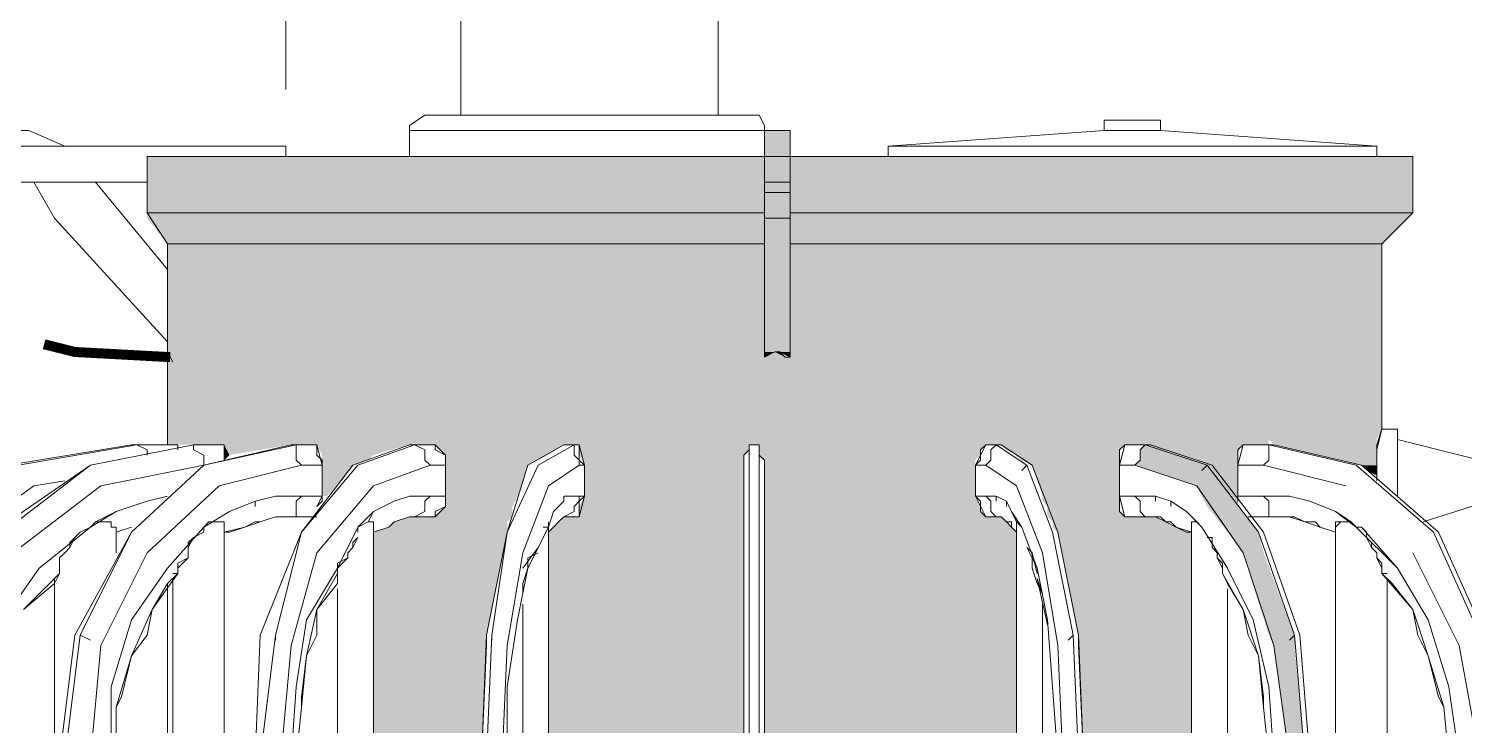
# Model space of a CAD drawing. Header units: millimetres. Extents: x 3949 to 6216, y -1987 to -943.
# Drawn here: x 5045.04 to 5058.66, y -1491.02 to -1484.41 of the extents above; entities that cross this region are included whole.
import ezdxf

# ---------------------------------------------------------------- set-up
doc = ezdxf.new("R2010")
doc.units = ezdxf.units.MM
doc.layers.add('PADRÃO DE ENTRADA', color=7, linetype='Continuous', lineweight=0)

msp = doc.modelspace()

# ---------------------------------------------------------------- linework, layer by layer
at = {"layer": 'PADRÃO DE ENTRADA', "lineweight": 5}
for points in [[(5047.477, -1484.989), (5047.477, -1482.793)], [(5049.137, -1484.306), (5049.137, -1485.234)], [(5051.578, -1485.234), (5051.578, -1484.306)], [(5048.795, -1485.234), (5048.893, -1485.234), (5048.795, -1485.234), (5048.649, -1485.331), (5048.649, -1485.38), (5048.649, -1485.624)], [(5048.893, -1485.234), (5049.186, -1485.234), (5048.893, -1485.234)], [(5050.992, -1485.234), (5051.48, -1485.234), (5050.992, -1485.234)], [(5052.261, -1485.38), (5052.261, -1485.624), (5052.261, -1485.868), (5052.261, -1485.966), (5052.261, -1486.21), (5052.261, -1487.528), (5052.261, -1486.21), (5052.261, -1485.966), (5052.261, -1485.868), (5052.261, -1485.624), (5052.261, -1485.38), (5052.017, -1485.38), (5052.017, -1485.331), (5051.968, -1485.234)], [(5055.239, -1485.38), (5055.239, -1485.282), (5055.532, -1485.282), (5055.776, -1485.282), (5055.776, -1485.38), (5055.532, -1485.38), (5055.239, -1485.38), (5053.189, -1485.526)], [(5055.776, -1485.282), (5055.532, -1485.282), (5055.239, -1485.282)], [(5044.792, -1485.38), (5045.036, -1485.38), (5045.378, -1485.526), (5043.62, -1485.526)], [(5052.261, -1485.624), (5053.335, -1485.624), (5052.261, -1485.624), (5052.017, -1485.624), (5052.017, -1485.38), (5051.92, -1485.38), (5051.578, -1485.38), (5051.041, -1485.38), (5050.309, -1485.38), (5049.723, -1485.38), (5049.186, -1485.38), (5048.795, -1485.38), (5048.649, -1485.38)], [(5057.827, -1485.526), (5055.776, -1485.38)], [(5045.329, -1485.526), (5047.477, -1485.526), (5047.477, -1485.624)], [(5046.159, -1486.161), (5046.159, -1485.624), (5046.159, -1486.161)], [(5047.33, -1486.161), (5046.696, -1486.161), (5046.256, -1486.161), (5046.159, -1486.161), (5046.159, -1485.624), (5047.086, -1485.624), (5047.916, -1485.624), (5047.086, -1485.624), (5046.549, -1485.624)], [(5052.261, -1486.454), (5053.287, -1486.454), (5054.361, -1486.454), (5055.337, -1486.454), (5056.216, -1486.454), (5056.899, -1486.454), (5057.436, -1486.454), (5057.778, -1486.454), (5057.876, -1486.454), (5058.169, -1486.161), (5058.169, -1485.624), (5058.071, -1485.624), (5057.729, -1485.624), (5057.143, -1485.624), (5057.729, -1485.624), (5058.071, -1485.624), (5058.169, -1485.624), (5058.169, -1486.161), (5058.071, -1486.161), (5057.729, -1486.161), (5057.143, -1486.161), (5056.411, -1486.161), (5055.483, -1486.161), (5054.458, -1486.161), (5053.335, -1486.161), (5052.261, -1486.161)], [(5053.189, -1485.624), (5053.189, -1485.526), (5053.384, -1485.526), (5053.872, -1485.526), (5054.654, -1485.526), (5055.532, -1485.526), (5056.411, -1485.526), (5057.143, -1485.526), (5057.632, -1485.526), (5057.827, -1485.526), (5057.827, -1485.624)], [(5046.159, -1485.868), (5044.597, -1485.868)], [(5045.28, -1486.21), (5045.085, -1485.868)], [(5052.017, -1485.868), (5052.261, -1485.868)], [(5052.017, -1485.966), (5052.261, -1485.966)], [(5046.598, -1486.161), (5046.159, -1486.161), (5046.354, -1486.454), (5046.354, -1488.358), (5046.354, -1486.454)], [(5052.017, -1486.454), (5051.041, -1486.454), (5049.967, -1486.454), (5048.99, -1486.454), (5048.112, -1486.454), (5047.379, -1486.454), (5046.842, -1486.454), (5046.549, -1486.454), (5046.354, -1486.454), (5046.159, -1486.161), (5046.208, -1486.161), (5046.549, -1486.161), (5047.086, -1486.161), (5047.916, -1486.161), (5048.795, -1486.161), (5049.869, -1486.161), (5050.992, -1486.161), (5052.017, -1486.161)], [(5052.261, -1486.21), (5052.017, -1486.21)], [(5058.022, -1488.846), (5058.022, -1488.7), (5058.022, -1488.358), (5058.022, -1488.212), (5057.876, -1488.212), (5057.827, -1488.358), (5057.827, -1488.407), (5057.876, -1488.212), (5057.876, -1486.454), (5057.876, -1488.212), (5058.022, -1488.212)], [(5052.115, -1487.479), (5052.017, -1487.528)], [(5052.115, -1487.479), (5052.164, -1487.479), (5052.115, -1487.479)], [(5052.213, -1487.528), (5052.164, -1487.479)], [(5059.194, -1488.602), (5058.022, -1488.309)], [(5046.012, -1488.358), (5044.841, -1488.553), (5046.012, -1488.358), (5044.841, -1488.553), (5046.012, -1488.358), (5044.841, -1488.553), (5046.012, -1488.358), (5044.841, -1488.553), (5043.864, -1489.188), (5043.181, -1490.164), (5043.23, -1490.213)], [(5044.206, -1498.073), (5044.206, -1491.336), (5044.352, -1490.262), (5044.889, -1489.383), (5045.719, -1488.749), (5046.696, -1488.553), (5046.696, -1488.505), (5046.696, -1488.456), (5046.598, -1488.407), (5046.598, -1488.358), (5046.891, -1488.358), (5046.891, -1488.505), (5046.891, -1488.456), (5046.891, -1488.407), (5046.891, -1488.358), (5046.745, -1488.358), (5046.696, -1488.358), (5046.598, -1488.358)], [(5046.061, -1488.358), (5044.938, -1488.553), (5046.061, -1488.358)], [(5046.598, -1488.358), (5045.622, -1488.553), (5046.598, -1488.358)], [(5046.012, -1488.358), (5046.061, -1488.358), (5046.012, -1488.358)], [(5046.159, -1488.456), (5046.159, -1488.407), (5046.061, -1488.358), (5046.452, -1488.358), (5046.452, -1488.407), (5046.452, -1488.358), (5046.354, -1488.358), (5046.256, -1488.358), (5046.159, -1488.358), (5046.061, -1488.358)], [(5047.526, -1488.358), (5046.696, -1488.553), (5047.575, -1488.358), (5047.623, -1488.358), (5047.77, -1488.358), (5047.77, -1488.407), (5047.77, -1488.456), (5047.819, -1488.505), (5047.819, -1488.553), (5047.77, -1488.553), (5047.672, -1488.553), (5047.623, -1488.553), (5047.575, -1488.505), (5047.575, -1488.456), (5047.575, -1488.407), (5047.575, -1488.358), (5047.526, -1488.358), (5047.575, -1488.358), (5047.77, -1488.358), (5047.819, -1488.553)], [(5046.891, -1488.358), (5046.891, -1488.358)], [(5047.623, -1488.358), (5047.623, -1488.358)], [(5048.649, -1488.358), (5048.112, -1488.553), (5047.623, -1489.188), (5048.16, -1488.553), (5048.697, -1488.358), (5048.795, -1488.358), (5048.844, -1488.358), (5048.893, -1488.358), (5048.893, -1488.407), (5048.99, -1488.456), (5048.893, -1488.358), (5048.697, -1488.358), (5048.649, -1488.358), (5048.697, -1488.358), (5048.795, -1488.407), (5048.795, -1488.456), (5048.795, -1488.505), (5048.844, -1488.553), (5048.893, -1488.553), (5048.99, -1488.553), (5048.99, -1488.505), (5048.99, -1488.456), (5048.99, -1488.553)], [(5047.77, -1488.358), (5047.77, -1488.358)], [(5048.893, -1488.358), (5048.893, -1488.358)], [(5050.309, -1488.553), (5050.26, -1488.358), (5050.26, -1488.407), (5050.26, -1488.456), (5050.26, -1488.505), (5050.309, -1488.553), (5050.26, -1488.553), (5049.967, -1488.749), (5049.723, -1489.383), (5049.576, -1490.262), (5049.527, -1491.336), (5049.527, -1498.073), (5049.527, -1496.413), (5049.527, -1494.705), (5049.527, -1493.045), (5049.527, -1491.336), (5049.43, -1491.336), (5049.381, -1491.336), (5049.381, -1493.045), (5049.381, -1494.705), (5049.381, -1496.413), (5049.381, -1498.073), (5049.381, -1491.336)], [(5050.113, -1488.358), (5049.772, -1488.553), (5049.576, -1489.188), (5049.869, -1488.553), (5050.211, -1488.358), (5050.26, -1488.358), (5050.211, -1488.358), (5050.113, -1488.358), (5050.211, -1488.358), (5050.211, -1488.407), (5050.211, -1488.456), (5050.26, -1488.505), (5050.26, -1488.553), (5050.309, -1488.553), (5050.309, -1488.846), (5050.26, -1488.846), (5050.309, -1488.846), (5050.26, -1488.895), (5050.211, -1488.944), (5050.211, -1488.993), (5050.113, -1489.042), (5050.064, -1489.09), (5050.016, -1489.139), (5049.967, -1489.188), (5049.967, -1489.139), (5049.967, -1489.09), (5049.967, -1489.139)], [(5051.822, -1498.122), (5051.822, -1496.413), (5051.822, -1494.705), (5051.822, -1493.045), (5051.822, -1491.336), (5051.871, -1491.336), (5051.871, -1490.164), (5051.871, -1489.188), (5051.871, -1488.553), (5051.871, -1488.358)], [(5051.822, -1488.456), (5051.871, -1488.407), (5051.822, -1488.456), (5051.822, -1488.602), (5051.822, -1488.797), (5051.822, -1488.602), (5051.822, -1488.553), (5051.822, -1488.456), (5051.822, -1488.553)], [(5052.017, -1488.553), (5052.017, -1488.749), (5052.017, -1488.553), (5052.017, -1488.505), (5051.968, -1488.456), (5051.968, -1488.407), (5051.968, -1488.358), (5051.968, -1488.553)], [(5052.017, -1488.505), (5051.968, -1488.456), (5051.968, -1488.407)], [(5055.044, -1498.122), (5055.044, -1491.336), (5055.044, -1498.073), (5055.044, -1496.413), (5055.044, -1498.122), (5055.044, -1498.073), (5054.995, -1498.073), (5054.946, -1498.073), (5054.898, -1498.073), (5054.849, -1498.073), (5054.849, -1496.413), (5054.849, -1494.705), (5054.849, -1493.045), (5054.849, -1491.336), (5054.8, -1490.262), (5054.654, -1489.383), (5054.409, -1488.749), (5054.117, -1488.553), (5054.019, -1488.553), (5054.117, -1488.358), (5054.214, -1488.358), (5054.507, -1488.553), (5054.751, -1489.188), (5054.946, -1490.164)], [(5054.214, -1488.358), (5054.263, -1488.358), (5054.214, -1488.358)], [(5055.044, -1494.705), (5055.044, -1493.045), (5055.044, -1491.336), (5054.995, -1490.262), (5054.995, -1490.213), (5054.995, -1490.164), (5054.8, -1489.188), (5054.556, -1488.553), (5054.263, -1488.358)], [(5056.997, -1498.073), (5056.997, -1496.413), (5056.997, -1494.705), (5056.997, -1493.045), (5056.997, -1491.336), (5056.85, -1490.262), (5056.558, -1489.383), (5056.118, -1488.749), (5055.532, -1488.553), (5055.386, -1488.553), (5055.435, -1488.358), (5055.63, -1488.358), (5055.679, -1488.358), (5055.63, -1488.358), (5056.216, -1488.553)], [(5057.192, -1491.336), (5057.143, -1491.336), (5057.095, -1491.336), (5057.046, -1491.336), (5056.997, -1491.336), (5057.046, -1491.336), (5057.095, -1491.336), (5057.143, -1491.336), (5057.192, -1491.336), (5057.192, -1498.073), (5057.192, -1496.413), (5057.192, -1494.705), (5057.192, -1493.045), (5057.192, -1491.336), (5057.095, -1490.164), (5056.753, -1489.188), (5056.265, -1488.553), (5055.679, -1488.358)], [(5056.509, -1488.553), (5056.558, -1488.358), (5056.802, -1488.358), (5056.85, -1488.358), (5056.802, -1488.358), (5057.632, -1488.553), (5058.364, -1489.188), (5058.803, -1490.164)], [(5059.047, -1491.336), (5058.999, -1491.336), (5058.95, -1491.336), (5058.901, -1491.336), (5058.852, -1491.336), (5058.803, -1491.336), (5058.852, -1491.336), (5058.901, -1491.336), (5058.95, -1491.336), (5058.999, -1491.336), (5059.047, -1491.336), (5059.047, -1498.073), (5059.047, -1496.413), (5059.047, -1494.705), (5059.047, -1493.045), (5059.047, -1491.336), (5058.852, -1490.164), (5058.413, -1489.188), (5057.68, -1488.553), (5056.85, -1488.358)], [(5057.827, -1488.7), (5057.827, -1488.407)], [(5045.622, -1498.073), (5045.622, -1491.336), (5045.719, -1490.262), (5046.159, -1489.383), (5046.842, -1488.749), (5047.623, -1488.553), (5047.819, -1488.553), (5047.819, -1488.846), (5047.623, -1488.846), (5047.672, -1488.846), (5047.77, -1488.846), (5047.819, -1488.846), (5047.819, -1488.895), (5047.77, -1488.944), (5047.819, -1488.846)], [(5046.696, -1488.553), (5046.012, -1489.188), (5046.696, -1488.553)], [(5047.428, -1498.073), (5047.428, -1491.336), (5047.526, -1490.262), (5047.77, -1489.383), (5048.307, -1488.749), (5048.844, -1488.553), (5048.99, -1488.553), (5048.99, -1488.846), (5048.844, -1488.846), (5048.893, -1488.846), (5048.99, -1488.846), (5048.99, -1488.895), (5048.99, -1488.944), (5048.99, -1488.846)], [(5050.26, -1488.553), (5050.26, -1488.553)], [(5051.822, -1488.602), (5051.822, -1488.553), (5051.822, -1488.602)], [(5051.968, -1490.164), (5051.968, -1489.188), (5051.968, -1488.553), (5051.968, -1488.602)], [(5054.214, -1488.895), (5054.214, -1488.846), (5054.117, -1488.846), (5054.019, -1488.846), (5054.068, -1488.895), (5054.068, -1488.944), (5054.068, -1488.993), (5054.117, -1489.042), (5054.165, -1489.042), (5054.214, -1489.042), (5054.165, -1488.993), (5054.165, -1488.944), (5054.165, -1488.895), (5054.117, -1488.846), (5054.068, -1488.846), (5054.019, -1488.846), (5054.019, -1488.553)], [(5054.507, -1488.553), (5054.458, -1488.602)], [(5055.386, -1488.553), (5055.386, -1488.846), (5055.532, -1488.846), (5055.728, -1488.846), (5055.874, -1488.895)], [(5057.046, -1490.164), (5056.704, -1489.188), (5056.216, -1488.553), (5056.167, -1488.602)], [(5057.534, -1488.749), (5056.753, -1488.553), (5056.509, -1488.553), (5056.509, -1488.846), (5056.509, -1488.895), (5056.509, -1488.846), (5056.753, -1488.846), (5056.997, -1488.846), (5057.192, -1488.895), (5057.436, -1488.993)], [(5043.181, -1490.164), (5042.937, -1491.336), (5043.181, -1490.164), (5042.937, -1491.336), (5042.937, -1498.073), (5042.937, -1496.413), (5042.937, -1494.705), (5042.937, -1493.045), (5042.937, -1491.336), (5042.985, -1491.336), (5043.034, -1491.336), (5043.181, -1491.336), (5043.181, -1493.045), (5043.181, -1494.705), (5043.181, -1496.413), (5043.181, -1494.705), (5043.181, -1493.045), (5043.181, -1491.336), (5043.23, -1491.336), (5043.327, -1491.336), (5043.571, -1490.262), (5044.206, -1489.383), (5045.085, -1488.749), (5045.378, -1488.7)], [(5045.866, -1488.993), (5045.622, -1489.139), (5045.671, -1489.09), (5045.866, -1488.993), (5046.159, -1488.895), (5046.354, -1488.846)], [(5046.452, -1489.53), (5046.452, -1489.481), (5046.549, -1489.432), (5046.549, -1489.383), (5046.549, -1489.334), (5046.549, -1489.286), (5046.598, -1489.237), (5046.696, -1489.188), (5046.696, -1489.139), (5046.354, -1489.53), (5046.696, -1489.139), (5046.94, -1488.993), (5047.184, -1488.895)], [(5047.379, -1489.042), (5047.575, -1489.042), (5047.575, -1488.993), (5047.575, -1488.944), (5047.575, -1488.895), (5047.623, -1488.846), (5047.379, -1488.846), (5047.184, -1488.895), (5047.184, -1488.944)], [(5047.623, -1488.846), (5047.623, -1488.846)], [(5048.649, -1489.042), (5048.697, -1489.042), (5048.795, -1488.993), (5048.795, -1488.944), (5048.795, -1488.895), (5048.844, -1488.846), (5048.649, -1488.846), (5048.502, -1488.895), (5048.307, -1488.993)], [(5048.893, -1488.846), (5048.893, -1488.846)], [(5049.674, -1499.099), (5049.674, -1498.952), (5049.674, -1499.099), (5049.576, -1498.659), (5049.576, -1498.122), (5049.576, -1496.413), (5049.576, -1494.705), (5049.576, -1493.045), (5049.576, -1491.336), (5049.576, -1490.653), (5049.674, -1490.018), (5049.772, -1489.53), (5049.967, -1489.139), (5050.016, -1488.993), (5050.113, -1488.895)], [(5050.309, -1488.846), (5050.26, -1489.042), (5050.113, -1489.042), (5050.211, -1489.042), (5050.26, -1489.042), (5050.26, -1488.993), (5050.26, -1488.944), (5050.26, -1488.895), (5050.26, -1488.846), (5050.113, -1488.846), (5050.113, -1488.895), (5050.064, -1488.944)], [(5050.26, -1488.846), (5050.26, -1488.846)], [(5054.263, -1489.042), (5054.312, -1489.09), (5054.361, -1489.09), (5054.361, -1489.139), (5054.312, -1489.09), (5054.263, -1489.042), (5054.214, -1489.042), (5054.117, -1489.042), (5054.019, -1488.846)], [(5054.214, -1488.846), (5054.312, -1488.895)], [(5054.361, -1488.993), (5054.312, -1488.895), (5054.312, -1488.944)], [(5055.386, -1488.846), (5055.435, -1489.042), (5055.63, -1489.042), (5055.728, -1489.042), (5055.776, -1489.042), (5055.825, -1489.09), (5055.874, -1489.09), (5055.923, -1489.139), (5056.021, -1489.188), (5056.069, -1489.188), (5056.069, -1489.139), (5056.069, -1489.09)], [(5055.728, -1488.846), (5055.728, -1488.895)], [(5056.021, -1488.993), (5055.874, -1488.895), (5055.874, -1488.944)], [(5056.997, -1489.042), (5057.046, -1489.042), (5057.143, -1489.09), (5056.997, -1489.042), (5056.802, -1489.042), (5056.606, -1489.042), (5056.704, -1489.042), (5056.753, -1489.042), (5056.802, -1489.042), (5056.802, -1488.993), (5056.802, -1488.944), (5056.802, -1488.895), (5056.753, -1488.846), (5056.704, -1488.846), (5056.606, -1488.846), (5056.558, -1488.846), (5056.509, -1488.846)], [(5058.266, -1489.09), (5059.194, -1488.797)], [(5048.307, -1499.392), (5048.307, -1489.188), (5048.453, -1489.139), (5048.502, -1489.09), (5048.649, -1489.042), (5048.502, -1489.09), (5048.453, -1489.139), (5048.307, -1489.188), (5048.307, -1489.139), (5048.307, -1489.09), (5048.258, -1489.09), (5048.16, -1489.139), (5048.307, -1488.993), (5048.258, -1489.09)], [(5054.556, -1489.432), (5054.556, -1489.383), (5054.507, -1489.334), (5054.605, -1489.53), (5054.458, -1489.139), (5054.409, -1489.09), (5054.409, -1489.139), (5054.409, -1489.09), (5054.361, -1488.993), (5054.458, -1489.139)], [(5056.118, -1489.09), (5056.021, -1488.993), (5056.167, -1489.139), (5056.118, -1489.09), (5056.069, -1489.09), (5056.069, -1489.139)], [(5045.329, -1489.579), (5044.987, -1489.92), (5045.28, -1489.676), (5045.329, -1489.579), (5045.329, -1489.53), (5045.329, -1489.481), (5045.329, -1489.432), (5045.378, -1489.383), (5045.426, -1489.334), (5045.426, -1489.286), (5045.475, -1489.237), (5045.524, -1489.188), (5045.622, -1489.139)], [(5045.622, -1489.139), (5045.134, -1489.53), (5045.622, -1489.139)], [(5045.622, -1489.139), (5045.622, -1489.139)], [(5045.866, -1489.383), (5045.866, -1489.188), (5045.866, -1489.139), (5045.817, -1489.139), (5045.817, -1489.09), (5045.719, -1489.09), (5045.671, -1489.09)], [(5045.817, -1489.09), (5045.817, -1489.139), (5045.866, -1489.139)], [(5047.526, -1499.587), (5046.696, -1499.587), (5046.842, -1499.587), (5046.891, -1499.538), (5046.891, -1499.44), (5046.891, -1499.392), (5046.891, -1489.188), (5047.086, -1489.139), (5047.233, -1489.09), (5047.379, -1489.042), (5047.233, -1489.09), (5047.184, -1489.09), (5047.086, -1489.139), (5046.94, -1489.188), (5046.891, -1489.188), (5046.891, -1489.139), (5046.891, -1489.09)], [(5046.891, -1489.139), (5046.891, -1489.09), (5046.842, -1489.09), (5046.745, -1489.09), (5046.696, -1489.139)], [(5048.16, -1489.139), (5047.965, -1489.53), (5047.672, -1490.018), (5047.575, -1490.653), (5047.526, -1491.336), (5047.526, -1498.122), (5047.526, -1496.413), (5047.526, -1494.705), (5047.526, -1493.045), (5047.526, -1491.336), (5047.575, -1491.336), (5047.623, -1490.848), (5047.672, -1490.36), (5047.77, -1489.92), (5047.965, -1489.579)], [(5048.16, -1489.188), (5048.16, -1489.139), (5047.965, -1489.53), (5047.965, -1489.481), (5048.063, -1489.432), (5048.063, -1489.383), (5048.112, -1489.334), (5048.112, -1489.286), (5048.16, -1489.237), (5048.112, -1489.334)], [(5048.307, -1489.09), (5048.307, -1489.139)], [(5049.723, -1499.44), (5049.918, -1499.587), (5049.967, -1499.587), (5049.967, -1499.538), (5049.967, -1499.44), (5049.967, -1499.392), (5049.967, -1489.188), (5050.016, -1489.139), (5050.064, -1489.09), (5050.113, -1489.042)], [(5049.967, -1489.09), (5049.967, -1489.139), (5049.918, -1489.139)], [(5054.8, -1491.336), (5054.8, -1498.122), (5054.751, -1498.659), (5054.702, -1499.099), (5054.702, -1498.952), (5054.702, -1499.099), (5054.605, -1499.44), (5054.458, -1499.587), (5054.605, -1499.44), (5054.458, -1499.587), (5054.409, -1499.587), (5054.409, -1499.538), (5054.409, -1499.44), (5054.409, -1499.392), (5054.409, -1489.188), (5054.361, -1489.139), (5054.409, -1489.188), (5054.409, -1489.139)], [(5055.728, -1489.042), (5055.825, -1489.09), (5055.923, -1489.139), (5056.069, -1489.188), (5056.069, -1499.392), (5055.435, -1499.392), (5056.069, -1499.392), (5056.069, -1499.44), (5056.069, -1499.538), (5056.118, -1499.587), (5056.167, -1499.587), (5055.386, -1499.587)], [(5056.411, -1489.53), (5056.167, -1489.139), (5056.411, -1489.53)], [(5058.022, -1489.53), (5058.315, -1490.018), (5058.51, -1490.653), (5058.608, -1491.336), (5058.608, -1493.045), (5058.608, -1494.705), (5058.608, -1496.413), (5058.608, -1498.122), (5058.51, -1498.659), (5058.315, -1499.099), (5058.022, -1499.44), (5057.68, -1499.587), (5057.632, -1499.587), (5057.534, -1499.587), (5057.485, -1499.538), (5057.436, -1499.44), (5057.436, -1499.392), (5057.436, -1489.188), (5057.29, -1489.139), (5057.241, -1489.09), (5057.143, -1489.09), (5057.29, -1489.139), (5057.436, -1489.188), (5057.436, -1489.139)], [(5057.485, -1489.09), (5057.436, -1489.139), (5057.436, -1489.09), (5057.485, -1489.09), (5057.534, -1489.09), (5057.583, -1489.09)], [(5057.925, -1489.579), (5057.876, -1489.579), (5057.876, -1489.53), (5057.827, -1489.432), (5057.827, -1489.383), (5057.778, -1489.334), (5057.729, -1489.237), (5057.729, -1489.188), (5057.68, -1489.139), (5057.632, -1489.139), (5058.022, -1489.53), (5057.68, -1489.139)], [(5045.524, -1490.164), (5046.012, -1489.188), (5045.475, -1490.164), (5045.329, -1491.336), (5045.329, -1498.073), (5045.329, -1496.413), (5045.329, -1494.705), (5045.329, -1493.045), (5045.329, -1491.336), (5045.378, -1491.336), (5045.524, -1490.164), (5045.622, -1490.213)], [(5045.475, -1489.237), (5045.426, -1489.334)], [(5046.598, -1489.237), (5046.549, -1489.334)], [(5049.332, -1493.045), (5049.332, -1494.705), (5049.332, -1496.413), (5049.332, -1494.705), (5049.332, -1493.045), (5049.332, -1491.336), (5049.381, -1491.336), (5049.43, -1490.164), (5049.576, -1489.188), (5049.381, -1490.164), (5049.381, -1490.213), (5049.381, -1490.262), (5049.332, -1491.336), (5049.381, -1490.164)], [(5056.362, -1489.579), (5056.362, -1489.53), (5056.313, -1489.432), (5056.313, -1489.383), (5056.265, -1489.334), (5056.265, -1489.237), (5056.216, -1489.237)], [(5056.265, -1489.237), (5056.265, -1489.286), (5056.265, -1489.334)], [(5057.729, -1489.237), (5057.778, -1489.286), (5057.778, -1489.334)], [(5045.378, -1489.383), (5045.329, -1489.432), (5045.329, -1489.53)], [(5046.549, -1489.383), (5046.549, -1489.432), (5046.452, -1489.53), (5046.452, -1489.579), (5046.354, -1489.676), (5046.208, -1489.92), (5046.159, -1490.164), (5046.012, -1490.36), (5046.208, -1489.92), (5046.452, -1489.579), (5046.403, -1489.579)], [(5047.623, -1490.848), (5047.623, -1490.75), (5047.672, -1490.36), (5047.77, -1490.164), (5047.77, -1489.92), (5047.965, -1489.676), (5047.965, -1489.579), (5047.965, -1489.53), (5048.063, -1489.432), (5048.063, -1489.383)], [(5049.723, -1489.53), (5049.869, -1489.334)], [(5049.772, -1489.432), (5049.869, -1489.383), (5049.772, -1489.432), (5049.772, -1489.481), (5049.772, -1489.53), (5049.723, -1489.676), (5049.723, -1489.774), (5049.723, -1489.676)], [(5054.702, -1490.067), (5054.605, -1489.627), (5054.654, -1489.774), (5054.605, -1489.676), (5054.556, -1489.53), (5054.556, -1489.481), (5054.556, -1489.432), (5054.556, -1489.383), (5054.605, -1489.579)], [(5056.313, -1489.383), (5056.313, -1489.432), (5056.362, -1489.481), (5056.362, -1489.53)], [(5057.827, -1489.383), (5057.827, -1489.432), (5057.876, -1489.481), (5057.876, -1489.53)], [(5058.803, -1498.073), (5058.803, -1496.413), (5058.803, -1494.705), (5058.803, -1493.045), (5058.803, -1491.336), (5058.608, -1490.262), (5058.169, -1489.383)], [(5045.329, -1499.294), (5045.134, -1499.245), (5044.987, -1499.147), (5045.329, -1499.294), (5045.329, -1499.343), (5045.329, -1499.392), (5045.378, -1499.44), (5045.378, -1499.489), (5045.426, -1499.538), (5045.475, -1499.538), (5045.524, -1499.587), (5045.622, -1499.587), (5045.085, -1499.44), (5044.792, -1499.099), (5044.548, -1498.659), (5044.401, -1498.122), (5044.401, -1491.336), (5044.548, -1490.653), (5044.792, -1490.018), (5045.134, -1489.53)], [(5045.866, -1490.848), (5045.915, -1490.75), (5046.012, -1490.36), (5045.866, -1490.848), (5045.866, -1491.336), (5045.866, -1498.122), (5045.866, -1496.413), (5045.866, -1494.705), (5045.866, -1493.045), (5045.866, -1491.336), (5045.817, -1491.336), (5045.817, -1498.122), (5045.817, -1496.413), (5045.817, -1494.705), (5045.817, -1493.045), (5045.817, -1491.336), (5045.817, -1490.653), (5046.012, -1490.018), (5046.354, -1489.53)], [(5054.605, -1489.53), (5054.702, -1490.018), (5054.751, -1490.653), (5054.8, -1491.336), (5054.8, -1493.045), (5054.8, -1494.705), (5054.8, -1496.413), (5054.8, -1498.122)], [(5056.362, -1499.294), (5056.362, -1499.343), (5056.313, -1499.392), (5056.313, -1499.44), (5056.265, -1499.489), (5056.265, -1499.538), (5056.216, -1499.538), (5056.216, -1499.587), (5056.167, -1499.587), (5056.46, -1499.44), (5056.655, -1499.099), (5056.802, -1498.659), (5056.85, -1498.122), (5056.85, -1496.413), (5056.85, -1494.705), (5056.85, -1493.045), (5056.85, -1491.336), (5056.802, -1490.653), (5056.655, -1490.018), (5056.411, -1489.53)], [(5056.753, -1490.848), (5056.753, -1490.75), (5056.704, -1490.36), (5056.606, -1490.164), (5056.558, -1489.92), (5056.411, -1489.676), (5056.362, -1489.579), (5056.558, -1489.92), (5056.704, -1490.36), (5056.753, -1490.848), (5056.802, -1491.336), (5056.802, -1493.045), (5056.802, -1494.705), (5056.802, -1496.413), (5056.802, -1498.122), (5056.802, -1491.336)], [(5045.28, -1497.927), (5045.28, -1489.627), (5045.28, -1499.294)], [(5045.866, -1498.513), (5045.866, -1498.122), (5045.817, -1498.122), (5045.817, -1498.659), (5046.012, -1499.099), (5046.354, -1499.44), (5046.696, -1499.587), (5046.598, -1499.538), (5046.549, -1499.538), (5046.549, -1499.489), (5046.549, -1499.44), (5046.549, -1499.392), (5046.452, -1499.392), (5046.452, -1499.343), (5046.452, -1499.294), (5046.354, -1499.245), (5046.208, -1499.147), (5046.452, -1499.294), (5046.403, -1499.294), (5046.403, -1489.627), (5046.403, -1499.294), (5046.403, -1489.627)], [(5046.354, -1499.294), (5046.354, -1489.676), (5046.354, -1499.294)], [(5057.925, -1489.627), (5057.925, -1499.294), (5057.925, -1489.627)], [(5047.965, -1489.725), (5047.965, -1499.245)], [(5056.411, -1499.245), (5056.411, -1489.725)], [(5049.723, -1489.872), (5049.723, -1499.196)], [(5054.654, -1499.196), (5054.654, -1489.872)], [(5058.462, -1490.848), (5058.315, -1490.36), (5058.217, -1490.164), (5058.169, -1489.92), (5058.315, -1490.36), (5058.413, -1490.75), (5058.462, -1490.848), (5058.51, -1491.336), (5058.51, -1493.045), (5058.51, -1494.705), (5058.51, -1496.413), (5058.51, -1498.122), (5058.51, -1491.336)], [(5047.379, -1490.164), (5047.379, -1490.213)], [(5049.43, -1490.164), (5049.43, -1490.213)], [(5051.871, -1491.336), (5051.871, -1498.073), (5051.871, -1496.413), (5051.871, -1494.705), (5051.871, -1493.045), (5051.871, -1491.336), (5051.968, -1491.336), (5051.968, -1490.164), (5051.968, -1490.213)], [(5054.898, -1490.213), (5054.946, -1490.164), (5054.995, -1491.336), (5054.995, -1493.045), (5054.995, -1494.705), (5054.995, -1496.413), (5054.995, -1498.073)], [(5054.995, -1490.164), (5055.044, -1491.336), (5054.995, -1490.213)], [(5056.997, -1490.213), (5057.046, -1490.164), (5057.143, -1491.336), (5057.143, -1493.045), (5057.143, -1494.705), (5057.143, -1496.413), (5057.143, -1498.073)]]:
    msp.add_lwpolyline(points, dxfattribs=at)
for points in [[(5050.309, -1485.234), (5050.992, -1485.234), (5050.309, -1485.234), (5049.723, -1485.234), (5049.186, -1485.234), (5049.723, -1485.234)], [(5051.822, -1485.234), (5051.968, -1485.234), (5051.822, -1485.234), (5051.48, -1485.234)], [(5052.017, -1487.528), (5052.017, -1486.21), (5052.017, -1485.966), (5052.017, -1485.868), (5052.017, -1485.624), (5052.017, -1485.38), (5052.017, -1485.624), (5052.017, -1485.868), (5052.017, -1485.966), (5052.017, -1486.21)], [(5045.426, -1485.526), (5045.378, -1485.526), (5045.426, -1485.526), (5045.378, -1485.526)], [(5047.916, -1485.624), (5048.795, -1485.624)], [(5048.795, -1485.624), (5049.869, -1485.624)], [(5049.869, -1485.624), (5050.992, -1485.624)], [(5050.992, -1485.624), (5052.017, -1485.624)], [(5053.335, -1485.624), (5054.458, -1485.624)], [(5054.458, -1485.624), (5055.483, -1485.624)], [(5055.483, -1485.624), (5056.411, -1485.624), (5057.143, -1485.624), (5056.411, -1485.624)], [(5045.671, -1485.868), (5046.354, -1486.698), (5045.671, -1485.868), (5046.354, -1486.698)], [(5045.28, -1486.21), (5046.354, -1487.382)], [(5052.261, -1487.528), (5052.164, -1487.479), (5052.213, -1487.528)], [(5051.871, -1488.407), (5051.871, -1488.358), (5051.968, -1488.358), (5051.871, -1488.358)], [(5054.068, -1488.456), (5054.068, -1488.505), (5054.019, -1488.553), (5054.068, -1488.553), (5054.117, -1488.553), (5054.165, -1488.505), (5054.165, -1488.456), (5054.165, -1488.407), (5054.214, -1488.358), (5054.165, -1488.358), (5054.117, -1488.358), (5054.068, -1488.407)], [(5055.581, -1488.407), (5055.63, -1488.358), (5055.581, -1488.358), (5055.532, -1488.358), (5055.483, -1488.358), (5055.435, -1488.358), (5055.386, -1488.407), (5055.386, -1488.456), (5055.386, -1488.505), (5055.386, -1488.553), (5055.435, -1488.553), (5055.483, -1488.553), (5055.532, -1488.553), (5055.581, -1488.505), (5055.581, -1488.456)], [(5056.509, -1488.456), (5056.509, -1488.505), (5056.509, -1488.553), (5056.558, -1488.553), (5056.606, -1488.553), (5056.704, -1488.553), (5056.753, -1488.553), (5056.802, -1488.505), (5056.802, -1488.456), (5056.802, -1488.407), (5056.802, -1488.358), (5056.753, -1488.358), (5056.655, -1488.358), (5056.606, -1488.358), (5056.558, -1488.358), (5056.509, -1488.407)], [(5044.694, -1489.188), (5044.206, -1490.164), (5044.792, -1489.188), (5045.622, -1488.553)], [(5052.017, -1488.749), (5052.017, -1489.383)], [(5051.822, -1489.383), (5051.822, -1488.797)], [(5055.581, -1488.993), (5055.581, -1488.944), (5055.581, -1488.895), (5055.532, -1488.846), (5055.483, -1488.846), (5055.435, -1488.846), (5055.386, -1488.846), (5055.386, -1488.895), (5055.386, -1488.944), (5055.386, -1488.993), (5055.435, -1489.042), (5055.483, -1489.042), (5055.532, -1489.042), (5055.581, -1489.042), (5055.63, -1489.042)], [(5048.893, -1489.042), (5048.99, -1488.944), (5048.893, -1488.993), (5048.893, -1489.042), (5048.697, -1489.042), (5048.795, -1489.042), (5048.844, -1489.042)], [(5057.583, -1489.09), (5057.436, -1488.993), (5057.632, -1489.139)], [(5046.012, -1489.139), (5045.866, -1489.188)], [(5047.575, -1489.042), (5047.623, -1489.042), (5047.77, -1489.042)], [(5047.184, -1491.336), (5047.184, -1498.073), (5047.184, -1496.413), (5047.184, -1494.705), (5047.184, -1493.045), (5047.184, -1491.336), (5047.233, -1491.336), (5047.379, -1490.164), (5047.623, -1489.188), (5047.233, -1490.164)], [(5051.822, -1490.262), (5051.822, -1489.383)], [(5052.017, -1489.383), (5052.017, -1490.262)], [(5058.169, -1489.92), (5057.973, -1489.676), (5057.876, -1489.579)], [(5051.822, -1491.336), (5051.822, -1490.262)], [(5052.017, -1490.262), (5052.017, -1491.336)]]:
    msp.add_lwpolyline(points, close=True, dxfattribs=at)
at = {"layer": 'PADRÃO DE ENTRADA', "lineweight": 0, "const_width": 0.0949}
msp.add_lwpolyline([(5045.182, -1487.406), (5045.475, -1487.479), (5046.378, -1487.528)], dxfattribs=at)
at = {"layer": 'PADRÃO DE ENTRADA', "lineweight": 0}
msp.add_lwpolyline([(5046.403, -1487.577), (5046.354, -1487.479)], dxfattribs=at)
at = {"layer": 'PADRÃO DE ENTRADA', "lineweight": 5}
msp.add_lwpolyline([(5056.85, -1499.587), (5057.632, -1499.587, 0.171293), (5057.925, -1499.294), (5057.925, -1489.676)], format="xyb", dxfattribs=at)
at = {"layer": 'PADRÃO DE ENTRADA', "transparency": 33554559}
for points in [[(5052.261, -1485.38), (5052.017, -1485.38), (5052.261, -1485.624)], [(5052.017, -1485.38), (5052.261, -1485.624), (5052.017, -1485.624)], [(5052.017, -1485.624), (5046.159, -1485.624), (5052.017, -1485.868)], [(5046.159, -1485.624), (5052.017, -1485.868), (5046.159, -1485.868)], [(5052.261, -1485.624), (5052.017, -1485.624), (5052.261, -1485.868)], [(5052.017, -1485.624), (5052.261, -1485.868), (5052.017, -1485.868)], [(5058.169, -1485.624), (5052.261, -1485.624), (5058.169, -1485.868)], [(5052.261, -1485.624), (5058.169, -1485.868), (5052.261, -1485.868)], [(5052.017, -1485.868), (5046.159, -1485.868), (5052.017, -1485.966)], [(5046.159, -1485.868), (5052.017, -1485.966), (5046.159, -1485.966)], [(5052.261, -1485.868), (5052.017, -1485.868), (5052.261, -1485.966)], [(5052.017, -1485.868), (5052.261, -1485.966), (5052.017, -1485.966)], [(5058.169, -1485.868), (5052.261, -1485.868), (5058.169, -1485.966)], [(5052.261, -1485.868), (5058.169, -1485.966), (5052.261, -1485.966)], [(5052.017, -1485.966), (5046.159, -1485.966), (5052.017, -1486.161)], [(5046.159, -1485.966), (5052.017, -1486.161), (5046.159, -1486.161)], [(5052.261, -1485.966), (5052.017, -1485.966), (5052.261, -1486.161)], [(5052.017, -1485.966), (5052.261, -1486.161), (5052.017, -1486.161)], [(5058.169, -1485.966), (5052.261, -1485.966), (5058.169, -1486.161)], [(5052.261, -1485.966), (5058.169, -1486.161), (5052.261, -1486.161)], [(5052.017, -1486.161), (5046.159, -1486.161), (5052.017, -1486.21)], [(5046.159, -1486.161), (5052.017, -1486.21), (5046.159, -1486.21)], [(5052.261, -1486.161), (5052.017, -1486.161), (5052.261, -1486.21)], [(5052.017, -1486.161), (5052.261, -1486.21), (5052.017, -1486.21)], [(5058.169, -1486.161), (5052.261, -1486.161), (5058.12, -1486.21)], [(5052.261, -1486.161), (5058.12, -1486.21), (5052.261, -1486.21)], [(5052.017, -1486.21), (5046.159, -1486.21), (5052.017, -1486.454)], [(5046.159, -1486.21), (5052.017, -1486.454), (5046.354, -1486.454)], [(5052.261, -1486.21), (5052.017, -1486.21), (5052.261, -1486.454)], [(5052.017, -1486.21), (5052.261, -1486.454), (5052.017, -1486.454)], [(5058.12, -1486.21), (5052.261, -1486.21), (5057.876, -1486.454)], [(5052.261, -1486.21), (5057.876, -1486.454), (5052.261, -1486.454)], [(5052.261, -1486.454), (5052.017, -1486.454), (5052.261, -1487.479)], [(5052.017, -1486.454), (5052.261, -1487.479), (5052.017, -1487.479)], [(5052.017, -1487.479), (5052.115, -1487.479), (5052.017, -1487.528)], [(5052.164, -1487.479), (5052.261, -1487.479), (5052.261, -1487.528)]]:
    msp.add_solid(points, dxfattribs=at)
at = {"layer": 'PADRÃO DE ENTRADA', "color": 9, "true_color": 0xc6c7c9, "transparency": 33554559}
for points in [[(5052.017, -1486.454), (5046.354, -1486.454), (5052.017, -1487.479)], [(5046.354, -1486.454), (5052.017, -1487.479), (5046.354, -1487.479)], [(5057.876, -1486.454), (5052.261, -1486.454), (5057.876, -1487.528)], [(5052.261, -1486.454), (5057.876, -1487.528), (5052.261, -1487.528)], [(5052.017, -1487.479), (5046.354, -1487.479), (5052.017, -1487.528)], [(5046.354, -1487.479), (5052.017, -1487.528), (5046.354, -1487.528)], [(5057.876, -1487.528), (5046.354, -1487.528), (5057.876, -1488.212)], [(5046.354, -1487.528), (5057.876, -1488.212), (5046.354, -1488.212)], [(5052.115, -1487.479), (5052.213, -1487.528), (5052.017, -1487.528)], [(5052.164, -1487.479), (5052.115, -1487.479), (5052.213, -1487.528)], [(5057.876, -1488.212), (5046.354, -1488.212), (5057.827, -1488.309)], [(5046.354, -1488.212), (5057.827, -1488.309), (5046.354, -1488.309)], [(5056.802, -1488.309), (5046.354, -1488.309), (5056.802, -1488.358)], [(5046.354, -1488.309), (5056.802, -1488.358), (5046.354, -1488.358)], [(5057.827, -1488.309), (5056.802, -1488.309), (5057.827, -1488.358)], [(5056.802, -1488.309), (5057.827, -1488.358), (5056.85, -1488.358)], [(5046.452, -1488.358), (5046.598, -1488.358), (5046.598, -1488.358)], [(5047.526, -1488.358), (5046.891, -1488.358), (5046.94, -1488.456)], [(5046.891, -1488.358), (5046.94, -1488.456), (5046.891, -1488.456)], [(5046.891, -1488.456), (5046.94, -1488.456), (5046.891, -1488.505)], [(5048.649, -1488.358), (5047.77, -1488.358), (5048.307, -1488.456)], [(5047.77, -1488.358), (5048.307, -1488.456), (5047.819, -1488.456)], [(5048.307, -1488.456), (5047.819, -1488.456), (5048.258, -1488.505)], [(5047.819, -1488.456), (5048.258, -1488.505), (5047.819, -1488.505)], [(5050.113, -1488.358), (5048.893, -1488.358), (5049.967, -1488.456)], [(5048.893, -1488.358), (5049.967, -1488.456), (5048.99, -1488.456)], [(5049.967, -1488.456), (5048.99, -1488.456), (5049.772, -1488.553)], [(5048.99, -1488.456), (5049.772, -1488.553), (5048.99, -1488.553)], [(5051.871, -1488.358), (5050.26, -1488.358), (5051.871, -1488.407)], [(5050.26, -1488.358), (5051.871, -1488.407), (5050.26, -1488.407)], [(5051.871, -1488.407), (5050.26, -1488.407), (5051.822, -1488.456)], [(5050.26, -1488.407), (5051.822, -1488.456), (5050.26, -1488.456)], [(5050.26, -1488.456), (5051.822, -1488.456), (5051.822, -1488.456)], [(5051.822, -1488.456), (5051.822, -1488.456), (5050.26, -1488.456)], [(5051.822, -1488.456), (5050.26, -1488.456), (5051.822, -1488.553)], [(5050.26, -1488.456), (5051.822, -1488.553), (5050.309, -1488.553)], [(5054.117, -1488.358), (5051.968, -1488.358), (5054.068, -1488.407)], [(5051.968, -1488.358), (5054.068, -1488.407), (5051.968, -1488.407)], [(5054.068, -1488.407), (5051.968, -1488.407), (5054.068, -1488.456)], [(5051.968, -1488.407), (5054.068, -1488.456), (5051.968, -1488.456)], [(5051.968, -1488.456), (5054.068, -1488.456), (5054.068, -1488.456)], [(5054.068, -1488.456), (5054.068, -1488.456), (5051.968, -1488.456)], [(5054.068, -1488.456), (5051.968, -1488.456), (5054.019, -1488.505)], [(5051.968, -1488.456), (5054.019, -1488.505), (5052.017, -1488.505)], [(5055.435, -1488.358), (5054.263, -1488.358), (5055.386, -1488.407)], [(5054.263, -1488.358), (5055.386, -1488.407), (5054.312, -1488.407)], [(5055.386, -1488.407), (5054.312, -1488.407), (5055.386, -1488.456)], [(5054.312, -1488.407), (5055.386, -1488.456), (5054.409, -1488.456)], [(5055.386, -1488.456), (5054.409, -1488.456), (5055.386, -1488.505)], [(5054.409, -1488.456), (5055.386, -1488.505), (5054.458, -1488.505)], [(5055.63, -1488.358), (5056.509, -1488.407), (5055.581, -1488.407)], [(5056.509, -1488.407), (5055.581, -1488.407), (5056.509, -1488.456)], [(5055.581, -1488.407), (5056.509, -1488.456), (5055.581, -1488.456)], [(5056.509, -1488.456), (5055.581, -1488.456), (5056.509, -1488.505)], [(5055.581, -1488.456), (5056.509, -1488.505), (5055.581, -1488.505)], [(5056.558, -1488.358), (5055.63, -1488.358), (5056.509, -1488.407)], [(5057.827, -1488.358), (5056.85, -1488.358), (5057.827, -1488.407)], [(5056.85, -1488.358), (5057.827, -1488.407), (5057.046, -1488.407)], [(5057.827, -1488.407), (5057.046, -1488.407), (5057.827, -1488.553)], [(5057.046, -1488.407), (5057.827, -1488.553), (5057.68, -1488.553)], [(5048.258, -1488.505), (5047.819, -1488.505), (5048.112, -1488.553)], [(5047.819, -1488.505), (5048.112, -1488.553), (5047.819, -1488.553)], [(5048.112, -1488.553), (5047.819, -1488.553), (5047.868, -1488.846)], [(5047.819, -1488.553), (5047.868, -1488.846), (5047.819, -1488.846)], [(5049.772, -1488.553), (5048.99, -1488.553), (5049.674, -1488.846)], [(5048.99, -1488.553), (5049.674, -1488.846), (5048.99, -1488.846)], [(5051.822, -1488.553), (5050.309, -1488.553), (5051.822, -1488.602)], [(5050.309, -1488.553), (5051.822, -1488.602), (5050.309, -1488.602)], [(5051.822, -1488.602), (5050.309, -1488.602), (5051.822, -1488.797)], [(5050.309, -1488.602), (5051.822, -1488.797), (5050.309, -1488.797)], [(5054.019, -1488.505), (5052.017, -1488.505), (5054.019, -1488.553)], [(5052.017, -1488.505), (5054.019, -1488.553), (5052.017, -1488.553)], [(5054.019, -1488.553), (5052.017, -1488.553), (5054.019, -1488.749)], [(5052.017, -1488.553), (5054.019, -1488.749), (5052.017, -1488.749)], [(5055.386, -1488.505), (5054.458, -1488.505), (5055.386, -1488.553)], [(5054.458, -1488.505), (5055.386, -1488.553), (5054.556, -1488.553)], [(5055.386, -1488.553), (5054.556, -1488.553), (5055.386, -1488.846)], [(5054.556, -1488.553), (5055.386, -1488.846), (5054.654, -1488.846)], [(5055.581, -1488.505), (5056.509, -1488.553), (5055.532, -1488.553)], [(5056.509, -1488.553), (5055.532, -1488.553), (5056.509, -1488.749)], [(5055.532, -1488.553), (5056.509, -1488.749), (5056.118, -1488.749)], [(5056.509, -1488.505), (5055.581, -1488.505), (5056.509, -1488.553)], [(5057.68, -1488.553), (5057.729, -1488.602), (5057.827, -1488.602)], [(5057.68, -1488.553), (5057.827, -1488.553), (5057.827, -1488.602)], [(5057.729, -1488.602), (5057.827, -1488.602), (5057.827, -1488.651)], [(5054.019, -1488.749), (5052.017, -1488.749), (5054.019, -1488.846)], [(5052.017, -1488.749), (5054.019, -1488.846), (5052.017, -1488.846)], [(5056.509, -1488.749), (5056.118, -1488.749), (5056.509, -1488.846)], [(5056.118, -1488.749), (5056.509, -1488.846), (5056.167, -1488.846)], [(5049.674, -1488.846), (5048.99, -1488.846), (5049.625, -1488.944)], [(5048.99, -1488.846), (5049.625, -1488.944), (5048.99, -1488.944)], [(5050.309, -1488.846), (5051.822, -1488.944), (5050.26, -1488.944)], [(5051.822, -1488.797), (5050.309, -1488.797), (5051.822, -1488.846)], [(5050.309, -1488.797), (5051.822, -1488.846), (5050.309, -1488.846)], [(5051.822, -1488.846), (5050.309, -1488.846), (5051.822, -1488.944)], [(5054.019, -1488.846), (5052.017, -1488.846), (5054.068, -1488.944)], [(5052.017, -1488.846), (5054.068, -1488.944), (5052.017, -1488.944)], [(5055.386, -1488.846), (5054.654, -1488.846), (5055.386, -1488.895)], [(5054.654, -1488.846), (5055.386, -1488.895), (5054.654, -1488.895)], [(5055.386, -1488.895), (5054.654, -1488.895), (5055.386, -1488.944)], [(5054.654, -1488.895), (5055.386, -1488.944), (5054.702, -1488.944)], [(5056.509, -1488.846), (5056.167, -1488.846), (5056.509, -1488.944)], [(5056.167, -1488.846), (5056.509, -1488.944), (5056.216, -1488.944)], [(5048.99, -1488.944), (5049.625, -1489.042), (5048.893, -1489.042)], [(5049.625, -1488.944), (5048.99, -1488.944), (5049.625, -1489.042)], [(5051.822, -1488.944), (5050.26, -1488.944), (5051.822, -1488.993)], [(5050.26, -1488.944), (5051.822, -1488.993), (5050.26, -1488.993)], [(5051.822, -1488.993), (5050.26, -1488.993), (5051.822, -1489.042)], [(5050.26, -1488.993), (5051.822, -1489.042), (5050.26, -1489.042)], [(5054.068, -1488.944), (5052.017, -1488.944), (5054.068, -1488.993)], [(5052.017, -1488.944), (5054.068, -1488.993), (5052.017, -1488.993)], [(5054.068, -1488.993), (5052.017, -1488.993), (5054.117, -1489.042)], [(5052.017, -1488.993), (5054.117, -1489.042), (5052.017, -1489.042)], [(5055.386, -1488.944), (5054.702, -1488.944), (5055.386, -1488.993)], [(5054.702, -1488.944), (5055.386, -1488.993), (5054.702, -1488.993)], [(5055.386, -1488.993), (5054.702, -1488.993), (5055.435, -1489.042)], [(5054.702, -1488.993), (5055.435, -1489.042), (5054.702, -1489.042)], [(5056.509, -1488.944), (5056.216, -1488.944), (5056.704, -1489.188)], [(5056.216, -1488.944), (5056.704, -1489.188), (5056.411, -1489.188)], [(5048.453, -1489.139), (5049.576, -1489.188), (5048.307, -1489.188)], [(5048.502, -1489.09), (5049.576, -1489.139), (5048.453, -1489.139)], [(5049.576, -1489.139), (5048.453, -1489.139), (5049.576, -1489.188)], [(5048.649, -1489.042), (5049.576, -1489.09), (5048.502, -1489.09)], [(5049.576, -1489.09), (5048.502, -1489.09), (5049.576, -1489.139)], [(5049.625, -1489.042), (5048.649, -1489.042), (5049.576, -1489.09)], [(5050.016, -1489.139), (5051.822, -1489.188), (5049.967, -1489.188)], [(5050.064, -1489.09), (5051.822, -1489.139), (5050.016, -1489.139)], [(5051.822, -1489.139), (5050.016, -1489.139), (5051.822, -1489.188)], [(5050.113, -1489.042), (5051.822, -1489.09), (5050.064, -1489.09)], [(5051.822, -1489.09), (5050.064, -1489.09), (5051.822, -1489.139)], [(5051.822, -1489.042), (5050.113, -1489.042), (5051.822, -1489.09)], [(5054.263, -1489.042), (5052.017, -1489.042), (5054.312, -1489.09)], [(5052.017, -1489.042), (5054.312, -1489.09), (5052.017, -1489.09)], [(5054.312, -1489.09), (5052.017, -1489.09), (5054.361, -1489.139)], [(5052.017, -1489.09), (5054.361, -1489.139), (5052.017, -1489.139)], [(5054.361, -1489.139), (5052.017, -1489.139), (5054.409, -1489.188)], [(5052.017, -1489.139), (5054.409, -1489.188), (5052.017, -1489.188)], [(5055.728, -1489.042), (5054.702, -1489.042), (5055.825, -1489.09)], [(5054.702, -1489.042), (5055.825, -1489.09), (5054.751, -1489.09)], [(5055.825, -1489.09), (5054.751, -1489.09), (5055.923, -1489.139)], [(5054.751, -1489.09), (5055.923, -1489.139), (5054.751, -1489.139)], [(5055.923, -1489.139), (5054.751, -1489.139), (5056.021, -1489.188)], [(5054.751, -1489.139), (5056.021, -1489.188), (5054.8, -1489.188)], [(5049.576, -1489.188), (5048.307, -1489.188), (5049.381, -1490.164)], [(5048.307, -1489.188), (5049.381, -1490.164), (5048.307, -1490.164)], [(5051.822, -1489.188), (5049.967, -1489.188), (5051.822, -1489.383)], [(5049.967, -1489.188), (5051.822, -1489.383), (5049.967, -1489.383)], [(5054.409, -1489.188), (5052.017, -1489.188), (5054.409, -1489.383)], [(5052.017, -1489.188), (5054.409, -1489.383), (5052.017, -1489.383)], [(5056.069, -1489.188), (5054.8, -1489.188), (5056.069, -1490.164)], [(5054.8, -1489.188), (5056.069, -1490.164), (5054.995, -1490.164)], [(5056.704, -1489.188), (5056.411, -1489.188), (5056.753, -1489.383)], [(5056.411, -1489.188), (5056.753, -1489.383), (5056.558, -1489.383)], [(5051.822, -1489.383), (5049.967, -1489.383), (5051.822, -1490.262)], [(5049.967, -1489.383), (5051.822, -1490.262), (5049.967, -1490.262)], [(5054.409, -1489.383), (5052.017, -1489.383), (5054.409, -1490.262)], [(5052.017, -1489.383), (5054.409, -1490.262), (5052.017, -1490.262)], [(5056.753, -1489.383), (5056.558, -1489.383), (5057.046, -1490.164)], [(5056.558, -1489.383), (5057.046, -1490.164), (5056.802, -1490.164)], [(5049.381, -1490.164), (5048.307, -1490.164), (5049.332, -1491.336)], [(5048.307, -1490.164), (5049.332, -1491.336), (5048.307, -1491.336)], [(5051.822, -1490.262), (5049.967, -1490.262), (5051.822, -1491.336)], [(5049.967, -1490.262), (5051.822, -1491.336), (5049.967, -1491.336)], [(5054.409, -1490.262), (5052.017, -1490.262), (5054.409, -1491.336)], [(5052.017, -1490.262), (5054.409, -1491.336), (5052.017, -1491.336)], [(5056.069, -1490.164), (5054.995, -1490.164), (5056.069, -1491.336)], [(5054.995, -1490.164), (5056.069, -1491.336), (5055.044, -1491.336)], [(5057.046, -1490.164), (5056.802, -1490.164), (5057.046, -1490.262)], [(5056.802, -1490.164), (5057.046, -1490.262), (5056.85, -1490.262)], [(5057.046, -1490.262), (5056.85, -1490.262), (5057.143, -1491.336)], [(5056.85, -1490.262), (5057.143, -1491.336), (5056.997, -1491.336)]]:
    msp.add_solid(points, dxfattribs=at)

doc.saveas('drawing.dxf')
